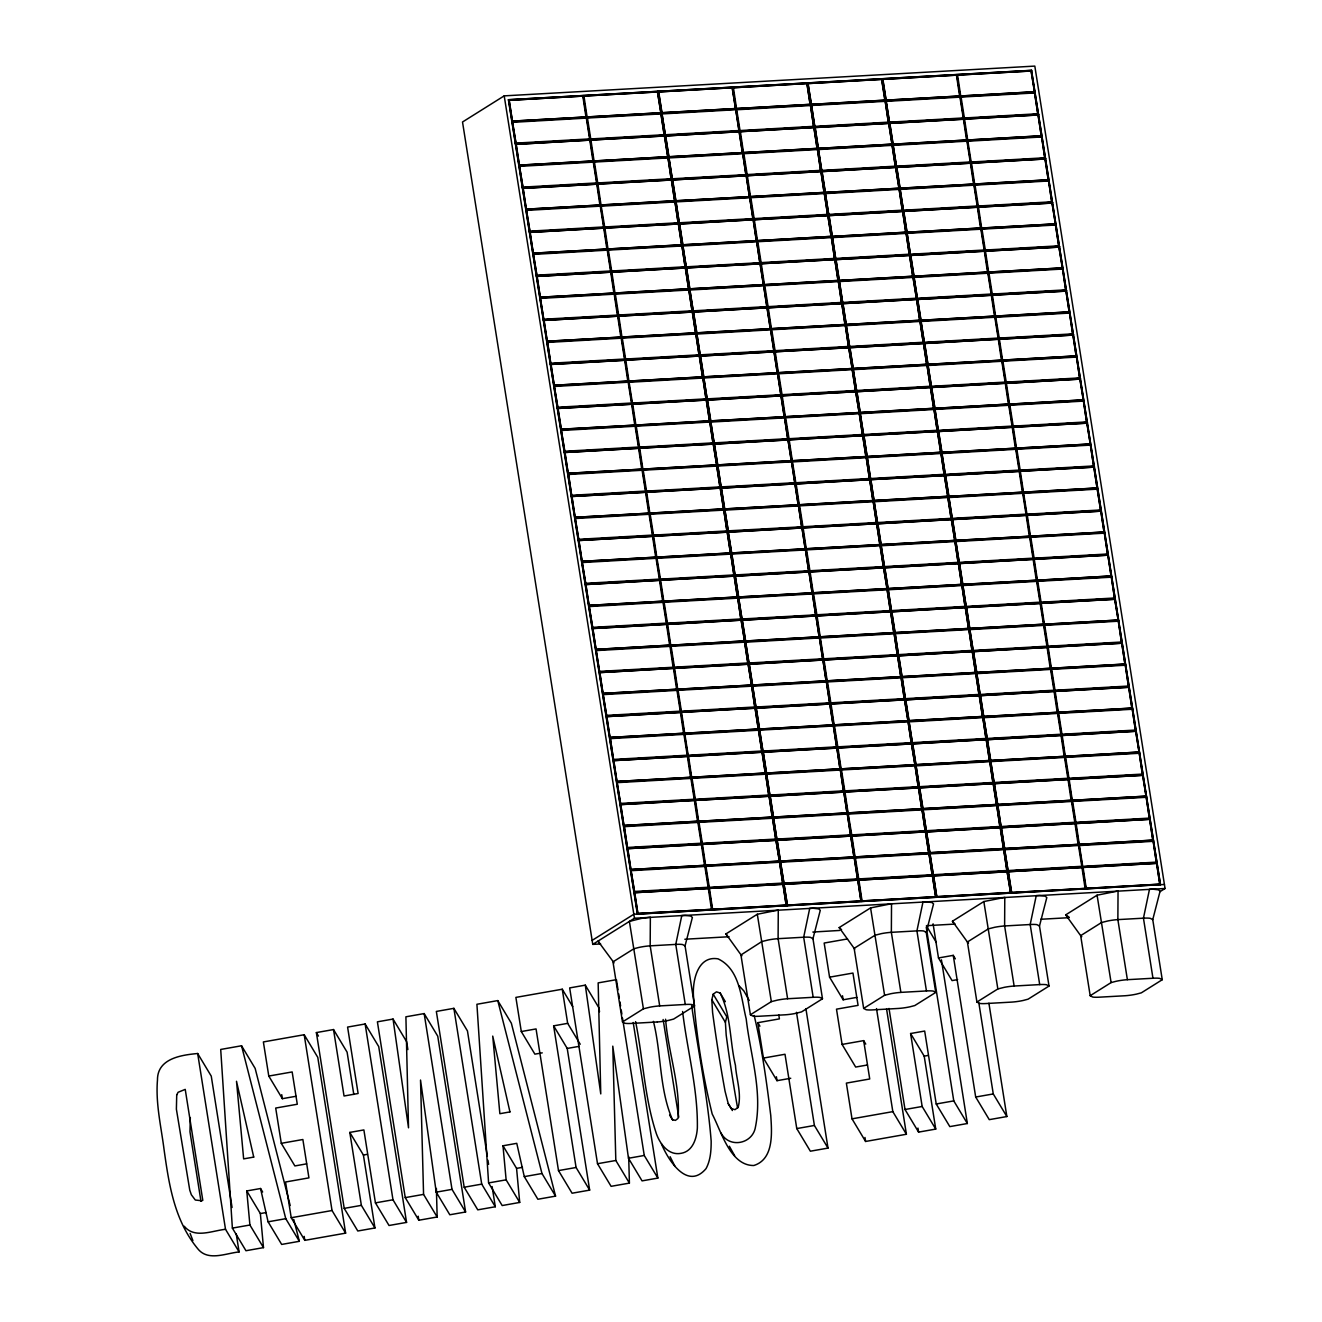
<?xml version="1.0" encoding="UTF-8"?>
<svg xmlns="http://www.w3.org/2000/svg" width="1322" height="1322" viewBox="0 0 1322 1322"><rect width="100%" height="100%" fill="white"/><g stroke="black" fill="none" stroke-linecap="round" stroke-linejoin="round"><path stroke-width="1.5" d="M725.927 933.927L740.898 954.699L750.4 1014.767L752.912 1016.106A15.418 3.206 -9 0 0 759.704 1016.221L785.285 1014.8A17.335 3.602 -9 0 0 795.216 1013.478L801.562 1011.892L822.482 998.771L819.971 997.432A15.418 3.206 -9 0 0 813.179 997.3L787.615 998.738L778.096 938.67L778.278 910.081L757.308 914.246L725.927 933.927L727.464 935.778M839.173 927.581L854.144 948.337L863.663 1008.405L866.174 1009.744A15.418 3.206 -9 0 0 872.966 1009.876L898.53 1008.438A17.252 3.586 -9 0 0 909.85 1006.835L914.807 1005.546L935.745 992.425L933.233 991.087A15.418 3.206 -9 0 0 926.441 990.955L900.877 992.376L891.359 932.307L891.524 903.736L870.57 907.9L839.173 927.581L841.569 929.663M952.435 921.236L967.407 941.991L976.925 1002.059L979.437 1003.398A15.418 3.206 -9 0 0 986.229 1003.53L1011.793 1002.093A17.252 3.586 -9 0 0 1023.112 1000.49L1028.07 999.184L1049.007 986.063L1046.495 984.725A15.418 3.206 -9 0 0 1039.703 984.593L1014.123 986.03L1004.621 925.962L1004.786 897.39L983.832 901.554L952.435 921.236L953.972 923.087M1065.697 914.874L1080.669 935.646L1090.187 995.714L1092.699 997.052A15.418 3.206 -9 0 0 1099.474 997.168L1125.055 995.747A17.252 3.586 -9 0 0 1136.358 994.144L1141.332 992.839L1162.253 979.718L1159.741 978.379A15.418 3.206 -9 0 0 1152.949 978.247L1127.385 979.685L1117.867 919.616L1118.048 891.028L1097.078 895.192L1065.697 914.874L1069.085 917.154M1162.253 979.718L1152.751 919.649L1160.072 891.226L1158.452 889.822L1152.701 889.161L1149.496 889.276L1143.447 918.179L1152.966 978.247M190.318 1117.52L189.971 1131.814L200.961 1201.285M711.814 999.763L713.202 994.194L716.441 991.847L720.143 993.004C731.215 1015.081 729.761 1041.604 735.445 1065.35C736.371 1079.182 741.741 1093.476 738.205 1107.241L734.999 1109.67L731.264 1108.514L728.224 1103.589L725.067 1091.261A1742.115 1698.076 -31 0 1 712.591 1012.454L711.814 999.763L725.398 1022.369L726.191 1035.076A1742.115 1698.076 -31 0 0 737.61 1108.051M725.398 1022.369L726.803 1016.8L713.202 994.194M694.562 1005.943L685.06 945.874L692.381 917.451L690.762 916.047L685.011 915.386L681.805 915.502L675.757 944.404L685.275 1004.472A15.418 3.206 -9 0 1 692.067 1004.604L694.562 1005.943L673.642 1019.064L668.668 1020.369A17.252 3.586 -9 0 1 657.365 1021.956M822.482 998.771L812.964 938.703L820.284 910.28L818.682 908.875L812.914 908.214L809.725 908.33L803.677 937.232L813.179 997.3M935.745 992.425L926.226 932.357L933.547 903.918L931.944 902.529L926.177 901.852L922.987 901.968L916.923 930.886L926.441 990.955M1049.007 986.063L1039.489 925.995L1046.809 897.572L1045.206 896.167L1039.439 895.506L1036.25 895.622L1030.185 924.524L1039.703 984.593M1160.005 891.672L1165.062 888.5L1034.812 66.1L504.211 95.862L462.518 122.004L592.768 944.387L600.634 943.941M1160.881 884.55L637.402 914.146L508.408 99.745L1031.705 70.314M509.069 100.323L582.837 96.093L585.96 116.997L512.358 121.128L509.069 100.323L582.837 96.093M512.358 121.128L585.96 116.997M512.556 122.335L515.894 143.123L589.612 138.909L586.324 118.104L512.556 122.335L516.01 143.04M583.134 95.564L712.294 909.85M583.96 96.027L657.563 91.896L660.851 112.701L657.431 91.978L583.96 96.027L587.084 116.947L660.736 112.783L587.084 116.947M516.043 144.346L589.81 140.115L592.934 161.02L519.331 165.151L516.043 144.346L589.81 140.115M519.529 166.357L522.868 187.129L596.586 182.932L593.297 162.127L519.529 166.357L522.983 187.063M658.521 91.945L732.289 87.715L735.462 108.602L661.81 112.75L658.554 91.912L732.157 87.781L735.577 108.52L661.81 112.75M660.917 113.989L664.173 134.827L661.05 113.907L587.447 118.038L590.736 138.843M590.934 140.049L664.404 136.001L667.825 156.723L594.057 160.97L590.934 140.049L664.536 135.918L667.66 156.839M523.016 188.368L596.784 184.138L599.907 205.042L526.305 209.173L523.016 188.368L596.652 184.204M662.008 113.956L665.297 134.761L662.041 113.923L735.776 109.726L739.064 130.531L665.297 134.761M594.057 160.97L667.825 156.723M526.503 210.38L529.841 231.152L603.559 226.954L600.271 206.149L526.503 210.38L529.957 231.086M732.586 87.186L861.746 901.472M807.015 83.517L733.247 87.748L807.015 83.517L810.138 104.438L806.883 83.6M665.495 135.968L739.262 131.721L742.435 152.625L668.783 156.773L665.528 135.935L739.262 131.721M668.023 157.929L671.146 178.85L668.023 157.929L594.421 162.061L597.709 182.866M597.908 184.072L671.378 180.023L674.633 200.861L601.031 204.976L597.908 184.072L671.51 179.941L674.633 200.861M529.973 232.391L603.757 228.144L606.881 249.065L533.278 253.196L529.973 232.391L603.757 228.144M733.413 87.649L736.536 108.553L810.32 104.322M735.776 109.726L738.899 130.63M668.783 156.773L742.386 152.641L739.097 131.836M668.982 157.979L672.27 178.784L669.015 157.946L742.749 153.732L745.922 174.636M599.907 205.042L526.305 209.173L523.182 188.253M601.031 204.976L674.798 200.746M533.46 254.402L536.798 275.174L610.533 270.977L607.244 250.155L533.46 254.402L536.93 275.108M740.386 131.671L813.988 127.54L817.112 148.461L743.509 152.575L740.386 131.671L813.988 127.54M674.997 201.952L678.12 222.873L674.997 201.952L601.229 206.182L604.683 226.888M604.881 228.095L678.483 223.963L681.607 244.884L608.004 248.999L604.881 228.095L678.483 223.963M536.947 276.414L610.731 272.167L613.854 293.087L540.252 297.219L536.947 276.414L610.731 272.167M811.262 104.372L885.046 100.142L881.741 79.32L807.973 83.567L881.609 79.403L884.864 100.241L811.262 104.372L808.006 83.534L811.427 104.273M810.502 105.529L813.625 126.449L810.502 105.529L736.734 109.759L740.023 130.564L813.79 126.334M811.493 105.545L814.749 126.383L811.625 105.463L885.228 101.331L888.351 122.252L885.228 101.331M743.509 152.575L817.277 148.345M742.749 153.732L745.872 174.653L672.27 178.784M675.757 200.795L749.359 196.664L675.757 200.795L672.501 179.957L746.236 175.743L749.409 196.631L746.236 175.743M606.881 249.065L533.278 253.196L530.155 232.275M608.004 248.999L681.772 244.768M882.699 79.37L956.467 75.139L959.59 96.043L885.988 100.175L882.732 79.337L956.467 75.139M540.252 297.219L613.854 293.087M540.434 298.408L543.739 319.23L540.434 298.408L614.218 294.178L617.341 315.099L543.739 319.23M818.235 148.394L892.003 144.164L818.235 148.394L815.112 127.474L888.714 123.343L892.003 144.164L888.714 123.343M817.475 149.551L820.598 170.472L817.475 149.551L743.873 153.683L747.161 174.487M747.36 175.694L820.962 171.563L824.085 192.467L750.483 196.598L747.36 175.694L820.962 171.563L824.085 192.467M679.244 222.807L676.12 201.886L749.723 197.755L753.011 218.576L679.244 222.807L675.988 201.969M679.442 223.996L753.21 219.766L756.382 240.654L682.73 244.818L679.475 223.98L753.21 219.766L756.333 240.687L682.73 244.818M681.97 245.975L685.093 266.879L681.97 245.975L608.368 250.106L611.656 270.911M685.457 267.986L611.673 272.216L685.457 267.986L688.58 288.89L685.325 268.069M885.988 100.175L959.59 96.043M886.186 101.381L889.475 122.186L886.219 101.348L959.954 97.15L963.242 117.955L889.475 122.186M543.92 320.42L617.705 316.189L620.828 337.11L547.225 341.241L543.92 320.42L617.705 316.189M818.434 149.584L821.722 170.406L818.467 149.568L892.201 145.354L895.324 166.275L892.036 145.47M750.483 196.598L824.25 192.368M749.723 197.755L752.846 218.675M682.912 246.008L686.217 266.829L682.962 245.991L756.696 241.777L759.869 262.665M956.764 74.61L1085.924 888.896M957.591 75.073L1031.061 71.024L1034.498 91.763L1031.193 70.942L957.591 75.073L960.714 95.994L1034.366 91.829M614.978 293.021L688.745 288.791L614.978 293.021L611.855 272.117M889.673 123.392L963.441 119.162L966.564 140.066L892.961 144.197L889.706 123.359L963.275 119.261M547.407 342.431L621.191 338.201L624.48 359.022L550.712 363.253L547.572 342.332L550.745 363.22M821.92 171.596L895.688 167.365L898.977 188.187L895.556 167.448L821.92 171.596L825.209 192.417L898.861 188.253L825.209 192.417M824.284 193.673L827.572 214.478L824.449 193.574L750.846 197.705L754.135 218.51M754.333 219.716L827.803 215.651L831.224 236.39L757.456 240.621L754.333 219.716L827.936 215.585L831.059 236.489M689.704 288.84L763.472 284.61L760.183 263.789L686.581 267.92L760.051 263.871L763.356 284.676L689.704 288.84L686.448 268.002M960.714 95.994L1034.498 91.763M688.779 290.096L692.067 310.901L688.944 289.997L615.341 294.128L618.63 314.933M618.812 316.123L692.298 312.075L695.554 332.913L621.951 337.044L618.812 316.123L692.431 312.009L695.554 332.913M893.16 145.403L896.448 166.208L893.193 145.37L966.927 141.173L970.216 161.978L896.448 166.208M550.894 364.442L624.678 360.212L627.801 381.133L554.199 385.264L550.894 364.442L624.496 360.328M825.407 193.607L828.696 214.428L825.44 193.59L899.175 189.376L902.298 210.297L899.175 189.376M757.456 240.621L831.224 236.39M756.696 241.777L759.82 262.698L686.217 266.829M1031.491 70.413L1160.485 884.815L1031.491 70.413L508.408 99.745M689.886 290.03L693.191 310.852L689.935 290.014L763.67 285.8L766.958 306.605L693.191 310.852M1034.548 93.036L1037.803 113.874L1034.68 92.953L961.077 97.084L964.366 117.889M964.564 119.096L1038.167 114.964L1041.29 135.885L967.687 140.016L964.564 119.096L1038.167 114.964M620.828 337.11L547.225 341.241L544.086 320.321M621.951 337.044L695.719 332.814M896.647 167.415L970.414 163.184L973.537 184.089L899.935 188.22L896.68 167.382L970.414 163.184M554.381 386.454L557.719 407.242L631.453 403.028L628.165 382.223L554.381 386.454L557.851 407.159M905.834 232.275L832.182 236.44L828.927 215.602L902.662 211.388L905.785 232.308L902.662 211.388M831.422 237.596L834.546 258.501L831.422 237.596L757.82 241.711L761.108 262.533M761.307 263.722L834.909 259.608L838.032 280.512L764.43 284.643L761.307 263.722L834.909 259.608M1034.977 92.424L512.06 121.657M693.372 312.042L767.157 307.811L770.329 328.699L696.677 332.863L693.422 312.025L767.157 307.811M967.687 140.016L1041.455 135.769M695.785 334.086L699.041 354.924L695.917 334.02L622.298 338.135L625.603 358.956M625.785 360.146L699.404 356.031L702.527 376.935L628.925 381.067L625.785 360.146L699.404 356.031M899.935 188.22L973.537 184.089M900.133 189.426L973.901 185.196L977.189 206.001L903.422 210.231L900.166 189.393L903.422 210.231M557.867 408.465L631.635 404.235L634.775 425.155L561.172 429.286L557.867 408.465L631.635 404.235M832.182 236.44L905.95 232.193M909.437 254.204L835.669 258.451L832.414 237.613L906.148 233.399L909.272 254.32L906.148 233.399M764.43 284.643L838.198 280.413M763.67 285.8L766.793 306.721M696.677 332.863L770.28 328.732L766.991 307.91M696.859 334.053L770.643 329.822L773.932 350.627L700.164 354.858L696.909 334.036L700.164 354.858M971.373 163.217L1045.14 158.987L1048.263 179.908L974.661 184.022L971.538 163.118L1045.14 158.987M627.801 381.133L554.199 385.264L551.059 364.343M628.925 381.067L702.693 376.836M561.354 430.476L635.122 426.246L638.427 447.051L564.659 451.281L561.354 430.476L564.825 451.182M835.669 258.451L832.546 237.53M835.851 259.641L909.635 255.41L912.758 276.331L839.156 280.446L835.901 259.624L909.635 255.41M838.396 281.619L841.519 302.523L838.396 281.619L764.794 285.734L768.082 306.555M768.099 307.861L841.883 303.63L845.006 324.534L771.404 328.666L768.264 307.745L841.883 303.63M1041.951 136.447L519.034 165.68M1041.653 136.976L1044.777 157.896L1041.653 136.976L967.886 141.206L971.174 162.028L1044.942 157.781M700.346 356.064L774.13 351.834L777.286 372.721L703.651 376.869L700.396 356.048L774.13 351.834M974.661 184.022L1048.429 179.792M906.909 232.242L980.676 228.012L906.909 232.242L903.653 211.404L977.388 207.207L980.511 228.111M632.759 404.168L706.361 400.054L709.501 420.958L635.899 425.089L632.759 404.168L706.361 400.054M907.272 233.333L980.874 229.202L984.163 250.023L910.395 254.254L907.14 233.416L910.395 254.254M564.841 452.488L638.609 448.257L641.748 469.178L568.146 473.293L564.841 452.488L638.493 448.34M839.156 280.446L912.924 276.215M839.387 281.636L842.643 302.457L839.52 281.553L913.122 277.422L916.41 298.227L912.99 277.504M771.404 328.666L845.171 324.435M770.643 329.822L773.767 350.743M703.651 376.869L777.253 372.754L773.948 351.933M702.891 378.042L706.014 398.947L702.891 378.042L629.107 382.273L632.412 403.078L706.179 398.847M703.998 377.976L777.617 373.845L780.773 394.733L707.138 398.88L703.882 378.059L707.138 398.88M1048.627 180.998L1051.75 201.919L1048.627 180.998L975.025 185.13L978.313 205.935M978.511 207.141L1052.114 203.01L1055.402 223.815L1051.982 203.092L978.511 207.141L981.635 228.045L1055.287 223.897L981.635 228.045M634.775 425.155L561.338 429.171L558.033 408.366M635.899 425.089L709.666 420.859M910.577 255.46L984.361 251.213L987.484 272.134L913.882 276.265L910.627 255.427L984.361 251.213M568.146 473.293L641.748 469.178M568.328 474.499L642.095 470.268L645.4 491.073L571.633 495.304L568.493 474.4L571.666 495.287M842.825 303.663L916.609 299.433L919.732 320.354L846.13 324.468L842.874 303.63L916.609 299.433L919.732 320.354M845.369 325.625L848.493 346.546L845.369 325.625L771.751 329.756L775.056 350.578M775.237 351.768L848.724 347.719L852.145 368.458L848.724 347.719L775.237 351.768L778.377 372.688L852.012 368.524L778.377 372.688M1048.924 180.47L526.007 209.702M707.32 400.087L781.087 395.856L784.26 416.744L710.625 420.892L707.369 400.054L781.087 395.856M709.848 422.049L712.988 442.969L709.848 422.049L636.246 426.18L639.551 447.001M639.732 448.191L713.335 444.06L716.64 464.881L713.219 444.142L639.732 448.191L642.872 469.112L716.507 464.947L642.872 469.112M913.882 276.265L987.65 272.035M914.064 277.471L917.369 298.276L914.113 277.438L987.848 273.224L991.136 294.046L917.369 298.276M571.815 496.51L645.582 492.28L648.722 513.2L575.103 517.315L571.815 496.51L645.582 492.28M846.13 324.468L919.897 320.238M846.311 325.675L849.616 346.48L846.361 325.642L920.095 321.444L923.219 342.365L919.963 321.527M777.617 373.845L780.905 394.65M710.625 420.892L784.227 416.777L780.922 395.956M710.806 422.098L714.111 442.903L710.856 422.065L784.574 417.868L787.714 438.788L784.574 417.868M1055.468 225.104L1058.724 245.942L1055.6 225.021L981.998 229.152L985.287 249.957M985.485 251.163L1058.955 247.115L1062.376 267.837L1058.955 247.115L985.485 251.163L988.608 272.068L1062.26 267.92L988.608 272.068M917.551 299.466L991.335 295.236L994.458 316.156L920.856 320.288L917.6 299.45L991.203 295.318M575.301 518.521L578.639 539.31L652.374 535.096L649.069 514.291L575.301 518.521L578.772 539.227M849.798 347.686L923.582 343.456L926.705 364.36L923.45 343.538L849.798 347.686L853.103 368.491L926.739 364.343M852.161 369.763L855.466 390.568L852.343 369.648L778.724 373.779L782.029 394.584M782.211 395.79L855.698 391.742L859.118 412.481L855.698 391.742L782.211 395.79L785.351 416.711L858.986 412.547L785.351 416.711M1055.898 224.492L532.981 253.725M714.293 444.109L788.061 439.879L791.234 460.767L717.598 464.914L714.343 444.076L787.945 439.962L791.366 460.684L717.598 464.914M716.706 466.154L719.961 486.992L716.821 466.071L643.219 470.202L646.524 491.007M646.706 492.214L720.193 488.165L723.613 508.904L649.829 513.134L646.706 492.214L720.308 488.082L723.448 509.003M921.037 321.477L924.342 342.299L921.087 321.461L994.822 317.247L998.11 338.068L924.342 342.299M578.788 540.533L652.556 536.302L655.695 557.206L582.077 561.338L578.788 540.533L652.44 536.385M853.103 368.491L926.871 364.261M853.285 369.697L856.59 390.502L853.334 369.664L927.069 365.467L930.192 386.371L927.069 365.467M1062.574 269.044L1065.697 289.948L1062.574 269.044L988.972 273.175L992.26 293.98M992.458 295.186L1065.929 291.137L1069.184 311.959L995.582 316.09L992.458 295.186L1066.061 291.055L1069.184 311.959M648.722 513.2L575.103 517.315L571.98 496.411M649.829 513.134L723.613 508.904M924.524 343.489L998.308 339.258L1001.432 360.179L927.829 364.31L924.574 343.472L998.308 339.258M582.275 562.544L585.613 583.332L659.348 579.119L656.043 558.314L582.275 562.544L585.729 583.25M856.772 391.709L930.556 387.478L933.679 408.382L860.077 412.514L856.821 391.676L930.556 387.478M859.3 413.67L862.44 434.591L859.3 413.67L785.698 417.802L789.003 438.607M789.184 439.813L862.787 435.682L865.927 456.602L792.324 460.734L789.184 439.813L862.787 435.682M1062.871 268.515L539.954 297.747M721.085 486.926L717.945 466.022L791.548 461.89L794.853 482.695L721.085 486.926L717.829 466.088M995.582 316.09L1069.349 311.86M721.267 488.132L795.034 483.902L798.207 504.789L724.555 508.937L721.316 488.099L795.034 483.902M723.795 510.094L726.935 531.014L723.795 510.094L650.193 514.225L653.498 535.03M653.679 536.236L727.166 532.188L730.422 553.026L656.803 557.157L653.679 536.236L727.282 532.105L730.422 553.026M927.829 364.31L1001.432 360.179M928.011 365.5L1001.795 361.27L1005.084 382.091L931.316 386.321L928.061 365.483L931.481 386.206M585.762 584.555L659.529 580.325L662.653 601.229L589.05 605.36L585.762 584.555L659.529 580.325M860.077 412.514L933.844 408.283M860.258 413.72L863.563 434.525L860.308 413.687L934.026 409.49L937.166 430.394L934.026 409.49M792.324 460.734L866.092 456.503M791.548 461.89L794.687 482.794M724.555 508.937L798.174 504.806L794.869 484.001M728.224 530.849L724.919 510.028L728.224 530.849L801.661 526.817L798.521 505.913L801.694 526.8M1069.548 313.066L1072.671 333.97L1069.548 313.066L995.763 317.297L999.234 338.002M999.415 339.192L1073.034 335.077L1076.158 355.982L1002.555 360.113L999.415 339.192L1073.034 335.077M656.803 557.157L730.587 552.927M589.248 606.567L663.016 602.336L666.321 623.141L592.537 627.372L589.248 606.567L592.702 627.272M869.76 479.704L795.993 483.935L869.76 479.704L872.9 500.625L869.645 479.787M1069.845 312.537L546.928 341.77M1002.555 360.113L1076.323 355.882M730.769 554.116L733.908 575.037L730.769 554.116L657.001 558.347L660.455 579.053M660.653 580.259L734.255 576.128L737.379 597.048L663.776 601.18L660.653 580.259L734.255 576.128M934.803 408.333L1008.57 404.086L934.803 408.333L931.663 387.412L1005.282 383.281L1008.405 404.202M935.15 409.423L1008.752 405.292L1012.057 426.097L938.289 430.344L935.034 409.506L938.289 430.344M867.215 456.437L863.91 435.616L867.05 456.536L940.818 452.306L937.513 431.501L863.91 435.616L937.513 431.501M866.274 457.693L869.413 478.614L866.274 457.693L792.506 461.923L795.811 482.745L869.579 478.498M796.158 483.835L799.281 504.756L873.065 500.509M731.529 552.96L805.148 548.828L731.529 552.96L728.273 532.122L802.008 527.924L805.181 548.812L802.008 527.924M1076.521 357.089L1079.644 377.993L1076.521 357.089L1002.902 361.203L1006.207 382.025M1005.282 383.281L931.498 387.511L934.968 408.217M1080.008 379.1L1006.224 383.33L1080.008 379.1L1083.296 399.905L1079.876 379.166M662.653 601.229L589.05 605.36L585.927 584.44M663.776 601.18L737.56 596.933M938.471 431.534L1012.239 427.303L1015.379 448.224L941.776 452.339L938.521 431.517L1012.239 427.303M596.024 649.383L669.808 645.153L596.024 649.383L592.9 628.462L666.503 624.348L669.626 645.252M596.222 650.589L599.51 671.394L596.222 650.589L669.99 646.359L673.113 667.263L599.51 671.394M867.282 457.709L870.537 478.547L867.397 457.627L941 453.512L944.139 474.416L941 453.512M870.884 479.638L944.371 475.59L947.791 496.328L944.371 475.59L870.884 479.638L874.024 500.559L870.768 479.721M873.247 501.716L876.387 522.636L873.247 501.716L799.645 505.847L802.95 526.652M803.132 527.858L876.734 523.727L879.874 544.647L806.255 548.762L803.132 527.858L876.734 523.727M1076.819 356.56L553.901 385.793M731.76 554.133L735.015 574.971L731.892 554.05L805.495 549.935L808.634 570.84L805.495 549.935M735.214 576.177L808.981 571.947L812.154 592.834L738.502 596.982L735.247 576.144L808.981 571.947L812.121 592.851L738.502 596.982M1009.529 404.135L1083.296 399.905L1009.529 404.135L1006.389 383.215M737.742 598.139L740.865 619.06L737.742 598.139L664.14 602.27L667.428 623.075M666.503 624.348L592.735 628.578L596.073 649.35M867.05 456.536L940.818 452.306M741.229 620.15L667.461 624.381L741.229 620.15L744.534 640.955L741.097 620.233M941.776 452.339L1015.379 448.224M941.958 453.545L945.263 474.35L942.008 453.529L1015.726 449.315L1019.031 470.12L945.263 474.35M599.709 672.601L673.476 668.37L676.6 689.274L602.997 693.406L599.709 672.601L673.476 668.37M874.206 501.765L877.494 522.57L874.255 501.732L947.973 497.535L951.113 518.439L947.808 497.634M806.255 548.762L880.039 544.532M738.701 598.188L741.989 618.993L738.734 598.155L812.468 593.942L815.641 614.846M1083.478 401.111L1086.618 422.015L1083.478 401.111L1009.876 405.226L1013.181 426.048M1013.363 427.237L1086.849 423.189L1090.27 443.928L1086.965 423.106L1013.363 427.237L1016.502 448.158L1090.138 444.01L1016.502 448.158M670.75 645.186L744.534 640.955L670.75 645.186L667.627 624.281M945.445 475.556L1019.212 471.326L1022.352 492.247L948.75 496.361L945.494 475.54L1019.047 471.425M603.196 694.612L606.534 715.384L680.252 711.186L676.963 690.365L603.196 694.612L606.649 715.318M877.692 523.776L951.46 519.529L954.765 540.351L951.344 519.612L877.692 523.776L880.981 544.581L954.633 540.434L880.981 544.581M880.055 545.837L883.36 566.659L880.221 545.738L806.618 549.869L809.907 570.674M810.105 571.881L883.592 567.832L887.012 588.554L883.592 567.832L810.105 571.881L813.228 592.785L886.88 588.637M1083.792 400.583L560.875 429.799M742.187 620.2L815.955 615.953L819.128 636.84L815.955 615.953L742.187 620.2L745.476 641.005L819.128 636.84L745.476 641.005M744.55 642.261L747.839 663.082L744.716 642.162L671.113 646.293L674.402 667.098M674.6 668.304L748.07 664.255L751.491 684.978L748.202 664.173L674.6 668.304L677.723 689.208L751.375 685.06L677.723 689.208M948.932 497.568L952.22 518.373L948.981 497.535L1022.699 493.337L1026.004 514.142L952.22 518.373M606.682 716.623L680.45 712.376L683.573 733.297L609.971 737.428L606.682 716.623L680.285 712.492M881.179 545.788L884.468 566.593L881.212 545.755L954.947 541.541L958.086 562.461L954.947 541.541M813.228 592.785L887.012 588.554M812.468 593.942L815.591 614.862L741.989 618.993M1090.452 445.117L1093.591 466.038L1090.452 445.117L1016.849 449.249L1020.154 470.07M745.674 642.211L748.963 663.016L745.707 642.178L819.442 637.964L822.747 658.786L748.963 663.016M1020.336 471.26L1093.938 467.129L1097.078 488.049L1023.476 492.181L1020.336 471.26L1093.938 467.129M676.6 689.274L602.997 693.406L599.874 672.485M952.418 519.579L1026.186 515.349L1029.326 536.269L955.707 540.384L952.468 519.546L1026.186 515.349M610.169 738.634L683.937 734.388L687.225 755.209L613.458 759.439L610.334 738.519L613.507 759.406M961.606 584.44L887.954 588.604L884.699 567.766L958.433 563.552L961.573 584.473L958.433 563.552M887.079 589.843L890.317 610.681L887.194 589.761L813.592 593.892L816.88 614.697M817.079 615.903L890.681 611.772L893.804 632.676L820.202 636.807L817.079 615.903L890.681 611.772M1090.749 444.605L567.849 473.821M749.194 664.189L752.449 685.027L826.101 680.863L822.928 659.975L749.161 664.206L822.796 660.058M1023.476 492.181L1097.243 487.95M751.689 686.184L754.812 707.105L751.689 686.184L678.087 690.315L681.375 711.12M681.574 712.327L755.176 708.195L758.299 729.1L684.697 733.231L681.574 712.327L755.176 708.195M955.707 540.384L1029.326 536.269M955.905 541.59L959.194 562.395L955.938 541.557L1029.673 537.36L1032.978 558.165L959.194 562.395M613.656 760.629L687.423 756.399L690.547 777.319L616.944 781.451L613.656 760.629L687.423 756.399M887.954 588.604L961.738 584.374M965.225 606.385L891.441 610.615L888.186 589.777L961.92 585.563L965.043 606.484L961.92 585.563M820.202 636.807L893.986 632.577M819.442 637.964L822.565 658.885M752.449 685.027L826.052 680.896L822.928 659.975M752.648 686.217L826.415 681.987L829.704 702.808L755.936 707.039L752.681 686.201L755.936 707.039M1027.144 515.382L1100.912 511.151L1104.052 532.072L1030.433 536.203L1027.31 515.283L1100.912 511.151M684.697 733.231L758.464 729M617.143 782.641L620.464 803.429L694.199 799.232L690.91 778.41L617.143 782.641L620.596 803.346M891.441 610.615L888.318 589.695M891.639 611.805L965.407 607.575L968.53 628.495L894.928 632.627L891.672 611.789L965.407 607.575M823.887 660.025L897.655 655.795L900.778 676.699L827.175 680.83L824.052 659.926L897.655 655.795M1097.723 488.611L574.806 517.844M1097.26 489.256L1100.565 510.061L1097.31 489.223M756.134 708.228L829.902 703.998L833.075 724.886L759.423 729.05L756.167 708.212L829.902 703.998M1030.433 536.203L1104.217 531.973M688.382 756.448L762.15 752.218L765.273 773.122L691.67 777.253L688.547 756.349L762.15 752.218M963.044 585.514L1036.646 581.383L1039.951 602.188L966.167 606.418L962.912 585.58L966.167 606.418M894.928 632.627L968.712 628.396M894.168 633.783L897.291 654.687L894.168 633.783L820.4 638.014L823.689 658.819L897.473 654.588M895.159 633.8L898.415 654.638L895.291 633.717L968.894 629.586L972.017 650.507L968.894 629.586M827.175 680.83L900.943 676.6M826.415 681.987L829.538 702.907M759.423 729.05L833.025 724.919L829.737 704.114M758.498 730.306L761.786 751.111L758.531 730.289M759.786 730.141L833.389 726.009L836.677 746.831L762.91 751.061L759.654 730.223L762.91 751.061M1104.399 533.163L1107.539 554.083L1104.399 533.163L1030.796 537.294L1034.101 558.099M1033.16 559.371L959.392 563.602L962.68 584.407L1036.332 580.259L962.846 584.307L959.557 563.503L1033.16 559.371L1036.299 580.275M1034.283 559.305L1107.886 555.174L1111.191 575.979L1037.406 580.226L1034.283 559.305L1107.886 555.174L1111.025 576.095M690.547 777.319L616.944 781.451L613.821 760.53M691.67 777.253L765.438 773.023M623.918 825.473L697.686 821.243L623.918 825.473L620.795 804.553L694.397 800.421L697.52 821.342M624.1 826.663L697.884 822.433L701.172 843.238L627.405 847.485L624.281 826.564L627.438 847.452M972.381 651.597L898.613 655.828L972.381 651.597L975.504 672.518L901.901 676.649L898.646 655.811M901.141 677.806L904.265 698.71L901.141 677.806L827.539 681.921L830.827 702.742M831.026 703.932L904.628 699.817L907.917 720.622L904.496 699.883L831.026 703.932L834.149 724.853L907.801 720.705L834.149 724.853M1104.696 532.634L581.779 561.867M766.396 773.073L840.164 768.826L766.396 773.073L763.273 752.152L836.876 748.021L839.999 768.941L836.876 748.021M1037.406 580.226L1111.191 575.979M765.636 774.229L768.76 795.133L765.636 774.229L692.034 778.344L695.322 799.166M694.397 800.421L620.613 804.652L623.951 825.44M695.521 800.355L769.123 796.241L772.246 817.145L698.644 821.276L695.521 800.355L769.123 796.241L772.246 817.145M969.819 628.33L966.531 607.509L969.654 628.429L1043.438 624.199L1040.133 603.394L966.531 607.509L1039.968 603.493M969.852 629.636L973.141 650.441L969.885 629.603L1043.62 625.405L1046.925 646.21L973.141 650.441M627.586 848.674L701.371 844.444L704.494 865.365L630.891 869.496L627.586 848.674L701.205 844.543M901.901 676.649L975.669 672.402M833.389 726.009L836.512 746.93M766.595 774.262L769.883 795.084L766.628 774.246L840.362 770.032L843.486 790.953L840.362 770.032M1111.372 577.185L1114.512 598.106L1111.372 577.185L1037.77 581.316L1041.058 602.121M1041.257 603.328L1114.743 599.279L1118.164 620.001L1114.743 599.279L1041.257 603.328L1044.38 624.248L1118.032 620.084L1044.38 624.248M698.644 821.276L772.412 817.046M973.339 651.647L1047.107 647.416L1050.23 668.321L976.628 672.452L973.372 651.614L1046.974 647.483M631.073 870.686L634.411 891.474L708.146 887.26L704.857 866.455L631.073 870.686L634.543 891.392M902.133 677.822L905.388 698.66L902.265 677.74L975.867 673.609L978.991 694.529L975.702 673.708M905.587 699.85L979.354 695.62L982.477 716.541L979.222 695.702L905.587 699.85L908.875 720.672L982.527 716.507M908.115 721.829L911.238 742.733L908.115 721.829L834.513 725.943L837.801 746.765M837.999 747.955L911.469 743.906L914.89 764.645L911.469 743.906L837.999 747.955L841.123 768.875L914.774 764.727L841.123 768.875M1111.67 576.656L588.753 605.889M770.065 796.274L843.849 792.043L847.022 812.931L773.37 817.079L770.115 796.257L843.717 792.126M772.478 818.318L775.733 839.156L772.61 818.252L699.008 822.367L702.296 843.188M702.494 844.378L775.964 840.329L779.385 861.068L775.964 840.329L702.494 844.378L705.618 865.299L779.269 861.151L705.618 865.299M976.826 673.658L980.114 694.463L976.859 673.625L1050.593 669.428L1053.882 690.233L980.114 694.463M634.56 892.697L708.344 888.467L711.467 909.387L637.865 913.502L634.56 892.697L708.212 888.549M908.875 720.672L982.643 716.425M909.073 721.862L912.362 742.667L909.106 721.845L982.841 717.631L985.964 738.552L982.841 717.631M773.37 817.079L846.972 812.964L843.849 792.043M773.552 818.285L776.857 839.09L773.601 818.268L847.336 814.055L850.624 834.86L776.857 839.09M1118.346 621.208L1121.469 642.128L1118.346 621.208L1044.744 625.339L1048.032 646.144M1048.23 647.35L1121.833 643.219L1124.956 664.14L1051.354 668.254L1048.23 647.35L1121.833 643.219M704.494 865.365L630.891 869.496L627.768 848.575M980.313 695.669L1054.08 691.423L1057.203 712.343L983.601 716.474L980.346 695.636L1054.08 691.423M592.14 940.388L633.833 914.246L1164.434 884.484M592.768 944.387L634.461 918.245L1165.062 888.5M912.56 743.873L986.328 739.642L989.451 760.563L915.849 764.678L912.593 743.856L986.328 739.642M915.088 765.851L918.212 786.755L915.088 765.851L841.486 769.966L844.775 790.787M844.973 791.977L918.443 787.929L921.698 808.767L848.096 812.898L844.973 791.977L918.575 787.846L921.698 808.767M1118.643 620.679L595.726 649.912M1051.354 668.254L1125.138 664.024M777.039 840.296L850.823 836.066L853.995 856.953L780.344 861.101L777.088 840.28L850.823 836.066M779.583 862.274L782.707 883.179L779.583 862.274L705.965 866.389L709.27 887.211M709.451 888.401L783.07 884.269L786.193 905.19L712.591 909.321L709.451 888.401L783.07 884.269M983.799 717.681L1057.567 713.434L1060.855 734.255L987.088 738.486L983.832 717.648L987.253 738.387M915.849 764.678L989.616 760.447M916.047 765.884L919.335 786.689L916.08 765.851L989.814 761.654L992.938 782.574L989.814 761.654M848.096 812.898L921.864 808.667M847.336 814.055L850.459 834.975M780.344 861.101L853.946 856.987L850.657 836.165M780.691 862.208L854.309 858.077L857.598 878.882L783.83 883.113L780.575 862.274L783.996 883.013M1125.319 665.23L1128.443 686.151L1125.319 665.23L1051.717 669.362L1055.006 690.167M1055.204 691.373L1128.674 687.324L1131.929 708.162L1058.327 712.277L1055.204 691.373L1128.806 687.242L1131.929 708.162M712.591 909.321L786.359 905.091M987.286 739.692L1061.054 735.445L1064.177 756.366L990.575 760.497L987.319 739.659L1061.054 735.445M922.062 809.857L925.185 830.778L922.062 809.857L848.278 814.104L851.748 834.81M851.946 836L925.549 831.869L928.672 852.789L855.07 856.92L851.946 836L925.549 831.869M1125.617 664.702L602.7 693.934M1058.327 712.277L1132.095 708.047M990.575 760.497L1064.177 756.366M990.938 761.588L1064.541 757.456L1067.829 778.278L994.061 782.508L990.806 761.67L994.061 782.508M855.07 856.92L928.837 852.69M854.309 858.077L857.433 878.998M787.317 905.124L860.919 901.009L787.317 905.124L784.062 884.286L857.796 880.088L860.952 900.976L857.796 880.088M1132.293 709.253L1135.416 730.157L1132.293 709.253L1058.691 713.384L1061.979 734.189M1135.78 731.264L1062.012 735.495L1135.78 731.264L1139.068 752.069L1135.648 731.347M996.59 804.47L922.987 808.601L919.699 787.796L993.301 783.665L996.59 804.47L922.822 808.7L919.567 787.862L993.301 783.665M923.053 809.874L926.309 830.712L923.186 809.808L996.788 805.676L999.911 826.581L996.788 805.676M657.365 1021.972L631.784 1023.41A15.418 3.206 -9 0 1 624.992 1023.278L622.497 1021.939L643.417 1008.818L649.763 1007.232A17.335 3.602 -9 0 1 659.695 1005.91L685.275 1004.472M929.036 853.88L932.159 874.8L929.036 853.88L855.417 858.011L858.722 878.816M932.522 875.891L858.738 880.122L932.522 875.891L935.646 896.812L932.39 875.974M1132.59 708.724L609.673 737.957M1065.301 756.3L1139.068 752.069L1065.301 756.3L1062.177 735.396M997.548 804.52L1071.316 800.289L997.548 804.52L994.293 783.682L1068.027 779.468L1071.151 800.388M929.796 852.723L1003.563 848.493L1000.275 827.688L926.491 831.918L1000.275 827.688L1003.398 848.592L929.796 852.723L926.54 831.885L929.961 852.624M929.977 853.929L933.282 874.734L930.027 853.896L1003.762 849.699L1006.885 870.603L1003.762 849.699M862.043 900.943L935.811 896.713L862.043 900.943L858.903 880.022M1139.267 753.276L1142.39 774.18L1139.267 753.276L1065.664 757.407L1068.953 778.212M1067.862 779.583L994.425 783.599L997.713 804.404M1069.151 779.402L1142.621 775.353L1146.042 796.092L1142.753 775.287L1069.151 779.402L1072.274 800.322L1145.926 796.175L1072.274 800.322M1001.035 826.531L997.912 805.61L1071.514 801.479L1074.803 822.301L1001.035 826.531L997.779 805.693M1001.217 827.721L1075.001 823.49L1078.124 844.411L1004.522 848.542L1001.266 827.704L1074.836 823.606M839.586 930.457L812.848 932.043M933.629 875.825L1007.116 871.776L1010.537 892.515L1007.116 871.776L933.629 875.825L936.769 896.746L933.514 875.908M1139.564 752.747L616.647 781.98M1004.703 849.732L1008.008 870.554L1004.753 849.716L1078.488 845.502L1081.776 866.307L1008.008 870.554M750.4 1014.767L771.337 1001.63L777.683 1000.06A17.335 3.602 -9 0 1 787.615 998.738M1146.24 797.298L1149.363 818.202L1146.24 797.298L1072.638 801.413L1075.926 822.234M1149.727 819.31L1075.943 823.54L1149.727 819.31L1152.85 840.214L1149.595 819.376M1008.19 871.743L1081.974 867.513L1085.098 888.434L1011.495 892.565L1008.24 871.727L1081.974 867.513M1146.538 796.769L623.62 826.002M1076.125 823.424L1079.248 844.345L1153.015 840.114M1011.495 892.565L1085.098 888.434M1083.082 867.447L1156.7 863.332L1159.824 884.236L1086.221 888.367L1083.082 867.447L1156.7 863.332M863.663 1008.405L884.6 995.284L890.945 993.698A17.335 3.602 -9 0 1 900.86 992.392M1153.511 840.792L630.594 870.008M1153.214 841.321L1156.337 862.225L1153.214 841.321L1079.43 845.551L1082.735 866.356L1156.502 862.126M1086.221 888.367L1159.989 884.137M976.925 1002.059L997.846 988.939L1004.191 987.352A17.335 3.602 -9 0 1 1014.123 986.03M1090.187 995.714L1111.108 982.577L1116.082 981.288A17.252 3.586 -9 0 1 1127.369 979.685M232.061 1207.482L211.256 1076.125L197.672 1053.518C181.114 1055.039 157.285 1058.492 157.467 1080.074C155.517 1103.506 161.168 1126.691 164.093 1149.793C169.034 1184.925 174.388 1220.437 197.837 1248.844C208.05 1261.601 225.897 1253.239 239.1 1251.934L236.208 1233.74M290.196 1205.532L255.146 1068.391L241.546 1045.768L220.708 1049.453L232.375 1228.105L245.958 1250.728L263.491 1247.621L260.351 1213.563L246.768 1190.94L260.55 1188.511L262.648 1191.998M268.779 1076.058L292.162 1071.944L297.285 1104.25L275.703 1108.051L281.289 1143.315L302.87 1139.514L308.935 1177.869L285.552 1182L291.22 1217.727L304.804 1240.35L345.62 1233.145L317.776 1057.352L304.192 1034.729L263.375 1041.934L268.779 1076.058L282.363 1098.681L296.012 1096.268M333.524 1029.557L344.034 1096.004L358.113 1093.509L347.587 1027.078L365.136 1023.988L378.72 1046.594L406.565 1222.404L389.032 1225.494L375.431 1202.871L363.88 1129.93L349.801 1132.409L363.401 1155.031L374.952 1227.973L357.799 1230.997L344.216 1208.374L316.371 1032.581L333.524 1029.557L347.108 1052.18L353.8 1094.451M407.87 1049.569L406.631 1041.686L393.047 1019.064L377.398 1021.823L405.243 1197.616L418.826 1220.239L437.152 1217L436.392 1188.428M437.152 1217L423.569 1194.394L420.528 1080.041L436.227 1192.163L449.81 1214.769L465.592 1211.993L437.747 1036.184L424.164 1013.577L405.904 1016.8L408.515 1127.815L393.047 1019.064M487.306 1156.238L467.459 1030.945L453.876 1008.339L436.343 1011.429L464.187 1187.222L477.771 1209.845L495.304 1206.755L492.115 1186.545M497.766 1000.589L476.912 1004.274L488.595 1182.926L502.178 1205.548L519.711 1202.442L516.572 1168.384L502.988 1145.777L516.77 1143.332L524.289 1176.63L537.872 1199.252L555.554 1196.129L511.35 1023.211L497.766 1000.589L541.97 1173.506L555.554 1196.129M572.707 1006.62L562.263 989.22L515.877 997.399L521.298 1031.54L534.881 1054.146L542.251 1052.857M599.51 1011.727L598.883 1007.777L585.299 985.154L569.666 987.914L597.511 1163.724L611.095 1186.33L629.404 1183.107L628.694 1156.568M847.501 938.934L824.168 943.049L829.572 977.173L843.155 999.796L856.805 997.383M521.298 1031.54L536.054 1028.929L558.495 1170.598L572.079 1193.221L589.662 1190.114L567.221 1048.445L553.637 1025.839L567.667 1023.36L580.209 1044.231M829.572 977.173L852.954 973.058L858.077 1005.364L836.495 1009.165L842.081 1044.43L855.664 1067.052L867.43 1064.987M933.084 923.83L938.488 957.971L953.245 955.36L955.343 958.847M567.221 1048.445L579.251 1046.33M957.607 979.619L952.071 980.594L938.488 957.971M790.738 1078.273L777.005 1080.685L763.422 1058.079L757.82 1022.683L779.402 1018.882L778.774 1014.883M763.422 1058.079L785.004 1054.262L796.769 1128.575L810.369 1151.198L828.002 1148.091L805.908 1008.669M842.081 1044.43L863.663 1040.629L865.745 1044.116M889.012 1008.455L905.008 1109.505L918.592 1132.111L935.745 1129.087L922.161 1106.481L910.594 1033.523L924.673 1031.044L936.224 1103.986L949.824 1126.608L967.357 1123.518L941.429 959.838M306.638 1163.856L294.872 1165.938L281.289 1143.315M363.401 1155.031L367.417 1154.321M910.594 1033.523L924.194 1056.146L928.209 1055.435M260.351 1213.563L266.267 1212.522M516.572 1168.384L522.471 1167.343M239.1 1251.934L225.517 1229.311C212.313 1230.633 194.466 1238.995 184.254 1226.221M232.375 1228.105L249.908 1225.015L263.491 1247.621M268.085 1221.809L285.767 1218.686L299.35 1241.308L281.669 1244.432L268.085 1221.809L260.55 1188.511M291.22 1217.727L332.037 1210.522L345.62 1233.145M344.216 1208.374L361.369 1205.367L374.952 1227.973M375.431 1202.871L392.981 1199.781L406.565 1222.404M405.243 1197.616L423.569 1194.394M436.227 1192.163L452.008 1189.37L465.592 1211.993M464.187 1187.222L481.72 1184.132L495.304 1206.755M488.595 1182.926L506.128 1179.835L519.711 1202.442M524.289 1176.63L541.97 1173.506M558.495 1170.598L576.078 1167.491L589.662 1190.114M597.511 1163.724L615.821 1160.485L629.404 1183.107M628.479 1158.254L644.26 1155.478L657.86 1178.084L642.062 1180.877L628.479 1158.254L612.78 1046.148L615.821 1160.485M796.769 1128.575L814.402 1125.468L828.002 1148.091M852.012 1118.842L892.829 1111.637L906.413 1134.259L865.596 1141.464L852.012 1118.842L846.361 1083.115L869.727 1078.983L863.663 1040.629M905.008 1109.505L922.161 1106.481M936.224 1103.986L953.773 1100.896L967.357 1123.518M975.686 1097.029L993.268 1093.938L1006.852 1116.545L989.269 1119.651L975.686 1097.029L953.245 955.36M736.536 108.553L810.188 104.405M590.57 138.959L664.338 134.712M814.749 126.383L888.516 122.153M964.201 118.005L1037.968 113.758M814.947 127.573L888.582 123.425M519.331 165.151L592.983 161.003M892.961 144.197L966.613 140.049M597.544 182.965L671.312 178.734M746.996 174.587L820.764 170.356M821.722 170.406L895.49 166.175M746.104 175.826L672.634 179.875L675.922 200.68M604.518 226.987L678.285 222.757M753.97 218.609L827.737 214.379M828.696 214.428L902.463 210.181M978.148 206.034L1051.915 201.803M828.894 215.618L902.529 211.47M977.255 207.273L903.785 211.322L907.074 232.143M611.491 271.01L685.259 266.78M760.943 262.632L834.711 258.401M985.121 250.056L1058.889 245.826M618.465 315.033L692.232 310.802M767.917 306.654L841.684 302.424M842.643 302.457L916.41 298.227M992.095 294.079L1065.862 289.849M920.856 320.288L994.508 316.123M625.438 359.055L699.206 354.825M774.89 350.677L848.658 346.447M849.616 346.48L923.384 342.249M999.068 338.101L1072.836 333.871M781.864 394.7L855.631 390.469M856.59 390.502L930.358 386.272M1006.042 382.124L1079.81 377.894M639.385 447.1L713.153 442.87M714.111 442.903L787.879 438.673M788.837 438.722L862.605 434.492M863.563 434.525L937.331 430.294M1013.016 426.147L1086.783 421.916M646.359 491.123L720.126 486.893M870.537 478.547L944.305 474.317M1019.989 470.169L1093.757 465.939M874.189 500.46L947.791 496.328L874.024 500.559M799.281 504.756L872.933 500.592M948.75 496.361L1022.385 492.214M724.753 510.143L798.521 505.913M1097.425 489.14L1023.658 493.37L1026.946 514.192L1100.73 509.962M653.316 535.146L727.1 530.915M802.768 526.767L876.552 522.52M877.494 522.57L951.278 518.34M801.892 527.99L728.24 532.155L731.71 552.86M582.077 561.338L655.729 557.19M660.289 579.168L734.074 574.921M735.015 574.971L808.8 570.74M809.742 570.774L883.526 566.543M884.468 566.593L958.252 562.362M1033.92 558.215L1107.704 553.984M884.666 567.782L958.318 563.635M667.263 623.191L741.047 618.944M816.715 614.796L890.499 610.566M1040.893 602.237L1114.677 597.99M969.654 628.429L1043.306 624.281M674.237 667.197L748.021 662.966M898.415 654.638L972.199 650.407M1047.867 646.243L1121.651 642.013M976.628 672.452L1050.279 668.304M681.21 711.219L754.978 706.989M830.662 702.841L904.43 698.611M905.388 698.66L979.156 694.414M1054.84 690.266L1128.608 686.035M683.623 733.264L609.971 737.428L606.848 716.507M983.601 716.474L1057.253 712.327M758.663 730.207L684.895 734.437L688.184 755.242L761.951 751.012M837.636 746.864L911.403 742.634M912.362 742.667L986.129 738.436M1061.814 734.288L1135.581 730.058M763.108 752.251L836.743 748.103M695.157 799.265L768.925 795.034M769.883 795.084L843.651 790.837M844.609 790.887L918.377 786.656M919.335 786.689L993.103 782.459M1068.787 778.311L1142.555 774.081M702.131 843.287L775.898 839.057M851.583 834.909L925.35 830.679M926.309 830.712L1000.076 826.481M1075.761 822.334L1149.529 818.103M1004.522 848.542L1078.174 844.378M1079.248 844.345L1152.9 840.197M709.104 887.31L782.872 883.079M858.556 878.932L932.324 874.701M933.282 874.734L1007.05 870.504M857.664 880.171L784.012 884.319L787.482 905.025M936.934 896.647L1010.537 892.515L936.769 896.746M711.5 909.354L637.865 913.502L634.725 892.598M684.829 939.231L729.083 936.736M926.425 925.681L955.244 924.061M1040.794 919.269L1069.052 917.683M599.544 942.95L598.007 941.115L614.086 962.879M1081.776 936.654L1080.669 935.646L1101.59 922.508L1107.935 920.938A17.335 3.602 -9 0 1 1117.867 919.616L1143.447 918.179A15.418 3.206 -9 0 1 1150.239 918.311L1152.751 919.649M968.53 942.999L967.407 941.991L988.344 928.87L994.689 927.284A17.335 3.602 -9 0 1 1004.604 925.962L1030.185 924.524A15.418 3.206 -9 0 1 1036.977 924.656L1039.489 925.995M742.006 955.707L741.163 955.244M854.772 949.146L854.144 948.337L875.081 935.216L881.427 933.629A17.335 3.602 -9 0 1 891.359 932.324L916.923 930.886A15.418 3.206 -9 0 1 923.731 931.002L926.226 932.357M739.246 985.964L743.922 991.021L749.244 1000.506M721.052 1133.053C729.199 1148.669 752.78 1144.092 755.457 1126.972C762.678 1091.03 750.252 1054.576 746.203 1018.915C741.08 998.226 740.105 969.307 718.077 958.863C697.917 955.31 692.497 980.263 693.439 995.516C696.314 1035.407 702.626 1075.232 712.211 1114.049C721.382 1131.533 730.339 1165.773 753.837 1165.508C774.163 1159.13 771.866 1132.458 770.759 1115.471C766.595 1081.958 762.083 1048.329 754.151 1015.461M635.585 1021.609C643.186 1058.872 644.392 1097.822 656.505 1134.078C660.289 1144.34 668.668 1155.725 681.078 1153.329C692.926 1151.33 696.661 1138.407 697.355 1128.046C697.966 1088.783 687.192 1050.263 682.598 1011.479M661.397 1143.778C668.139 1159.923 687.258 1190.841 706.064 1168.598C710.575 1160.187 711.186 1150.471 711.17 1141.117C707.617 1095.707 698.066 1050.957 691.72 1005.893M926.97 926.838L936.373 942.503M757.82 1022.683L759.919 1026.169M720.143 993.004L725.365 1001.712M728.224 1103.589L732.405 1110.546M653.415 1021.377C661.545 1053.684 659.133 1089.692 672.749 1120.312M669.61 1115.09L672.204 1119.387L675.36 1120.412L678.021 1118.429C680.698 1085.362 668.089 1052.196 665.594 1019.229M316.371 1032.581L318.453 1036.068M729.364 1146.24L734.635 1155.659M670.089 1156.684L674.997 1166.401M190.104 1233.393L192.896 1240.598M293.765 1219.446L299.35 1241.308M241.546 1045.768L285.767 1218.686M812.964 938.703L810.452 937.364A15.418 3.206 -9 0 0 803.677 937.232L778.096 938.67A17.335 3.602 -9 0 0 768.165 939.992L761.819 941.561L740.948 954.98M685.06 945.874L682.549 944.536A15.418 3.206 -9 0 0 675.757 944.404L650.176 945.841A17.252 3.586 -9 0 0 638.873 947.444L633.899 948.75L612.978 961.871L622.497 1021.939M678.764 1117.189L663.132 1019.51M1097.078 895.192L1111.108 982.577M983.832 901.554L997.846 988.939M870.57 907.9L884.6 995.284M757.308 914.246L771.337 1001.63M1038.034 115.047L1041.29 135.885M1045.008 159.07L1048.263 179.908M1072.902 335.144L1076.158 355.982M1093.823 467.211L1097.078 488.049M1100.796 511.234L1104.052 532.072M1121.7 643.302L1124.956 664.14M1156.568 863.398L1159.824 884.236M882.865 79.27L886.153 100.075M889.838 123.293L893.127 144.098M896.812 167.299L900.1 188.121M910.759 255.344L914.047 276.166M917.716 299.367L921.021 320.172M924.689 343.39L927.994 364.194M938.637 431.435L941.942 452.24M945.61 475.457L948.915 496.262M952.584 519.48L955.889 540.285M973.504 651.531L976.793 672.353M980.478 695.554L983.766 716.375M987.451 739.576L990.74 760.381M1001.398 827.622L1004.687 848.427M1008.356 871.644L1011.661 892.449M909.503 255.493L912.758 276.331M930.424 387.561L933.679 408.382M937.397 431.567L940.653 452.405M965.291 607.657L968.53 628.495M972.248 651.68L975.504 672.518M986.195 739.725L989.451 760.563M993.169 783.748L996.424 804.586M988.906 1003.216L1006.852 1116.545M978.842 1002.869L993.268 1093.938M815.112 127.474L818.401 148.279M822.086 171.496L825.374 192.301M829.059 215.519L832.348 236.324M836.033 259.542L839.321 280.347M842.99 303.564L846.295 324.369M849.963 347.587L853.268 368.392M856.937 391.609L860.242 412.414M877.858 523.661L881.163 544.482M884.831 567.683L888.12 588.488M891.805 611.706L895.093 632.511M898.778 655.729L902.067 676.534M905.752 699.751L909.04 720.556M912.725 743.774L916.014 764.579M813.856 127.623L817.112 148.461M834.777 259.674L838.032 280.512M841.75 303.696L845.006 324.534M862.671 435.764L865.927 456.602M876.618 523.809L879.874 544.647M890.565 611.855L893.804 632.676M897.522 655.877L900.778 676.699M925.417 831.951L928.672 852.789M926.243 927.119L953.773 1100.896M924.194 1056.146L935.745 1129.087M917.947 1128.079L918.592 1132.111M886.566 1008.983L906.413 1134.259M876.503 1008.587L892.829 1111.637M842.527 995.78L843.155 999.796M864.968 1137.482L865.596 1141.464M658.687 91.829L661.975 112.651M665.66 135.852L668.949 156.674M679.607 223.897L682.896 244.702M686.581 267.92L689.869 288.725M693.538 311.942L696.843 332.747M700.511 355.965L703.816 376.77M707.485 399.988L710.79 420.793M714.458 444.01L717.763 464.815M721.432 488.033L724.737 508.838M735.379 576.062L738.668 596.883M742.353 620.084L745.641 640.906M749.326 664.107L752.615 684.912M756.3 708.129L759.588 728.934M763.273 752.152L766.562 772.957M770.247 796.175L773.535 816.979M777.22 840.197L780.509 861.002M678.351 224.046L681.607 244.884M699.272 356.097L702.527 376.935M706.245 400.12L709.501 420.958M734.14 576.21L737.379 597.048M755.044 708.278L758.299 729.1M762.017 752.284L765.273 773.122M782.938 884.352L786.193 905.19M796.488 1012.322L814.402 1125.468M776.394 1076.752L777.005 1080.685M659.695 1005.91L650.176 945.841L650.358 917.253L641.434 918.393L629.388 921.417L643.417 1008.818M509.234 100.224L512.407 121.112M516.208 144.23L519.381 165.134M537.129 276.298L540.285 297.186M565.006 452.388L568.179 473.276M578.953 540.434L582.126 561.321M508.573 99.646L637.568 914.031M504.211 95.862L634.461 918.245M633.205 1022.501L657.86 1178.084M618.018 989.781L616.416 979.668L598.155 982.89L600.766 1093.905L585.299 985.154M618.663 993.813L619.307 997.862M619.935 1001.894L620.58 1005.943M621.224 1009.991L621.869 1014.024M622.497 1018.072L644.26 1155.478M562.263 989.22L567.667 1023.36M553.637 1025.839L576.078 1167.491M487.95 1160.27L488.595 1164.318M453.876 1008.339L481.72 1184.132M424.164 1013.577L452.008 1189.37M418.198 1216.19L418.826 1220.239M365.136 1023.988L392.981 1199.781M349.801 1132.409L361.369 1205.367M304.192 1034.729L332.037 1210.522M281.735 1094.666L282.363 1098.681M304.176 1236.367L304.804 1240.35M197.672 1053.518L225.517 1229.311M502.988 1145.777L506.128 1179.835M246.768 1190.94L249.908 1225.015M176.718 1094.897L176.388 1109.191L189.773 1190.197L191.343 1194.741L195.309 1200.029L201.803 1200.756L202.795 1200.343L185.229 1089.378L178.09 1092.286L176.718 1094.897M658.025 91.268L786.854 905.768L658.025 91.268M807.478 82.889L936.307 897.374L807.478 82.889M882.204 78.692L1011.033 893.193L882.204 78.692M1038.629 114.336L515.382 143.768L1038.629 114.336M1045.603 158.359L522.355 187.79L1045.603 158.359M1052.576 202.382L529.329 231.813L1052.576 202.382M1059.55 246.404L536.302 275.835L1059.55 246.404M1066.524 290.427L543.276 319.858L1066.524 290.427M1073.497 334.433L550.249 363.88L1073.497 334.433M1080.471 378.456L557.223 407.903L1080.471 378.456M1087.444 422.478L564.18 451.926L1087.444 422.478M1094.418 466.501L571.154 495.948L1094.418 466.501M1101.375 510.523L578.127 539.971L1101.375 510.523M1108.348 554.546L585.101 583.977L1108.348 554.546M1115.322 598.569L592.074 628L1115.322 598.569M1122.295 642.591L599.048 672.022L1122.295 642.591M1129.269 686.614L606.021 716.045L1129.269 686.614M1136.242 730.636L612.995 760.067L1136.242 730.636M1143.216 774.642L619.968 804.09L1143.216 774.642M1150.19 818.665L626.942 848.113L1150.19 818.665M1157.163 862.688L633.916 892.135L1157.163 862.688M253.725 1157.097L243.645 1158.882L236.506 1081.28L253.725 1157.097M509.945 1111.918L499.865 1113.702L492.726 1036.101L509.945 1111.918"/></g></svg>
